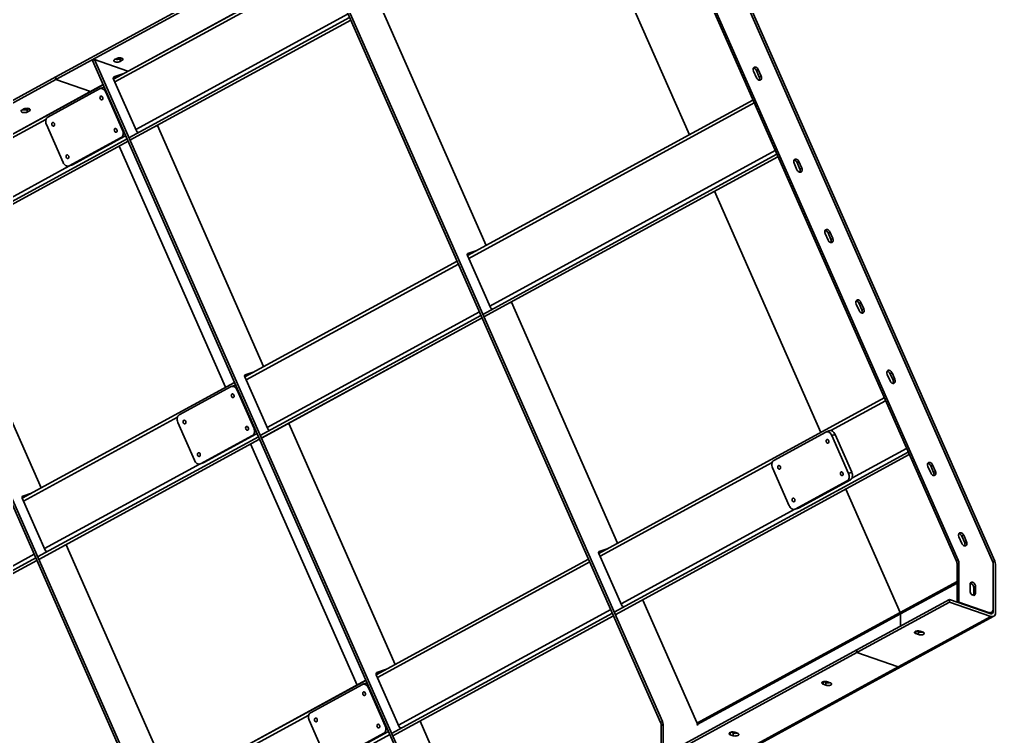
# Model space of a CAD drawing. Header units: millimetres. Extents: x 0 to 594, y 0 to 420.
# Drawn here: x 246.8 to 329, y 324 to 384.3 of the extents above; entities that cross this region are included whole.
import ezdxf

# ---------------------------------------------------------------- set-up
doc = ezdxf.new("R2010")
doc.units = ezdxf.units.MM

msp = doc.modelspace()

# ---------------------------------------------------------------- linework, layer by layer
at = {"color": 1, "lineweight": 35}
for p, q in [((325.701, 338.704), (296.681, 404.491)), ((325.858, 338.789), (296.837, 404.576)), ((328.771, 338.649), (300.181, 403.462)), ((328.939, 338.707), (300.348, 403.519)), ((300.261, 403.28), (328.747, 338.705)), ((288.919, 400.747), (249.875, 379.48)), ((288.919, 400.522), (249.875, 379.255)), ((303.221, 374.615), (294.264, 394.92)), ((294.264, 394.92), (303.221, 374.615)), ((300.948, 325.22), (271.867, 391.144)), ((300.792, 325.135), (271.711, 391.059)), ((254.735, 379.3), (272.604, 389.034)), ((254.735, 379.298), (272.605, 389.032)), ((254.842, 379.057), (272.712, 388.791)), ((277.173, 385.583), (286.12, 365.3)), ((256.611, 375.046), (274.481, 384.78)), ((256.031, 374.351), (274.616, 384.473)), ((256.122, 374.145), (274.707, 384.268)), ((256.123, 374.143), (274.708, 384.266)), ((253.126, 380.936), (252.97, 380.851)), ((282.051, 314.927), (252.97, 380.851)), ((282.207, 315.012), (253.126, 380.936)), ((253.126, 380.936), (255.938, 379.956)), ((254.769, 380.897), (254.752, 380.854)), ((254.752, 380.854), (254.766, 380.814)), ((254.766, 380.814), (254.808, 380.779)), ((254.818, 380.936), (254.769, 380.897)), ((254.808, 380.779), (254.872, 380.75)), ((255.005, 381.038), (254.818, 380.936)), ((254.872, 380.75), (254.953, 380.731)), ((254.985, 380.952), (254.883, 380.971)), ((254.953, 380.731), (255.044, 380.723)), ((255.097, 380.95), (254.985, 380.952)), ((255.073, 381.065), (255.005, 381.038)), ((255.044, 380.723), (255.135, 380.728)), ((255.157, 381.082), (255.073, 381.065)), ((255.202, 380.966), (255.097, 380.95)), ((255.135, 380.728), (255.219, 380.745)), ((255.248, 381.087), (255.157, 381.082)), ((255.287, 380.997), (255.202, 380.966)), ((255.219, 380.745), (255.287, 380.772)), ((255.339, 381.08), (255.248, 381.087)), ((255.409, 381.064), (255.287, 380.997)), ((255.287, 380.997), (255.287, 380.772)), ((255.287, 380.772), (255.474, 380.875)), ((255.42, 381.061), (255.339, 381.08)), ((255.484, 381.032), (255.42, 381.061)), ((255.474, 381.038), (255.474, 380.875)), ((255.474, 380.875), (255.523, 380.913)), ((255.526, 380.996), (255.484, 381.032)), ((255.523, 380.913), (255.54, 380.956)), ((255.54, 380.956), (255.526, 380.996)), ((254.726, 379.424), (255.366, 379.644)), ((255.522, 379.729), (254.774, 379.472)), ((308.602, 380.204), (308.591, 380.16)), ((308.591, 380.16), (308.591, 380.063)), ((308.591, 380.063), (308.62, 379.961)), ((308.621, 380.241), (308.602, 380.204)), ((308.613, 380.227), (308.686, 380.207)), ((308.62, 379.961), (308.862, 379.414)), ((308.647, 380.271), (308.621, 380.241)), ((308.678, 380.294), (308.647, 380.271)), ((308.72, 380.309), (308.678, 380.294)), ((308.686, 380.207), (308.757, 380.162)), ((308.766, 380.312), (308.72, 380.309)), ((308.757, 380.162), (308.819, 380.095)), ((308.815, 380.303), (308.766, 380.312)), ((308.864, 380.281), (308.815, 380.303)), ((308.819, 380.095), (308.866, 380.014)), ((308.912, 380.248), (308.864, 380.281)), ((308.866, 380.014), (309.022, 380.1)), ((308.866, 380.014), (309.107, 379.467)), ((308.955, 380.206), (308.912, 380.248)), ((308.992, 380.155), (308.955, 380.206)), ((309.022, 380.1), (308.992, 380.155)), ((309.263, 379.553), (309.022, 380.1)), ((249.875, 379.48), (210.832, 358.213)), ((249.875, 379.255), (210.832, 357.988)), ((235.994, 369.092), (253.864, 378.826)), ((235.995, 369.09), (253.864, 378.824)), ((249.875, 379.48), (249.875, 379.255)), ((249.875, 379.48), (249.875, 379.255)), ((252.787, 378.24), (249.875, 379.255)), ((249.875, 379.255), (252.787, 378.24)), ((254.719, 379.352), (254.72, 379.4)), ((254.734, 379.301), (254.719, 379.352)), ((254.72, 379.4), (254.735, 379.44)), ((254.734, 379.301), (256.665, 374.925)), ((254.735, 379.44), (254.763, 379.467)), ((254.774, 379.472), (254.753, 379.46)), ((254.763, 379.467), (254.774, 379.472)), ((308.862, 379.414), (308.891, 379.359)), ((308.891, 379.359), (308.929, 379.308)), ((308.929, 379.308), (308.972, 379.266)), ((308.972, 379.266), (309.019, 379.233)), ((309.019, 379.233), (309.069, 379.211)), ((309.069, 379.211), (309.117, 379.202)), ((309.107, 379.467), (309.263, 379.553)), ((309.107, 379.467), (309.131, 379.396)), ((309.135, 379.259), (309.114, 379.202)), ((309.117, 379.202), (309.164, 379.205)), ((309.131, 379.396), (309.14, 379.326)), ((309.14, 379.326), (309.135, 379.259)), ((309.164, 379.205), (309.206, 379.22)), ((309.206, 379.22), (309.237, 379.243)), ((309.237, 379.243), (309.262, 379.273)), ((309.262, 379.273), (309.281, 379.31)), ((309.293, 379.451), (309.263, 379.553)), ((309.281, 379.31), (309.293, 379.353)), ((309.293, 379.353), (309.293, 379.451)), ((253.57, 378.475), (249.197, 376.093)), ((253.608, 378.492), (253.57, 378.475)), ((253.876, 378.584), (253.608, 378.492)), ((253.671, 378.505), (253.608, 378.492)), ((253.649, 378.502), (253.838, 378.567)), ((253.737, 378.502), (253.671, 378.505)), ((253.805, 378.483), (253.737, 378.502)), ((253.871, 378.449), (253.805, 378.483)), ((253.838, 378.567), (253.876, 378.584)), ((253.934, 378.401), (253.871, 378.449)), ((253.876, 378.584), (253.964, 378.598)), ((253.991, 378.34), (253.934, 378.401)), ((254.042, 378.269), (253.991, 378.34)), ((254.083, 378.189), (254.042, 378.269)), ((254.136, 378.207), (254.083, 378.189)), ((255.491, 374.998), (254.083, 378.189)), ((253.601, 377.788), (253.595, 377.73)), ((253.595, 377.73), (253.607, 377.669)), ((253.625, 377.834), (253.601, 377.788)), ((253.607, 377.669), (253.635, 377.613)), ((253.662, 377.86), (253.625, 377.834)), ((253.635, 377.613), (253.676, 377.571)), ((253.704, 377.863), (253.662, 377.86)), ((253.676, 377.571), (253.723, 377.55)), ((253.748, 377.846), (253.704, 377.863)), ((253.723, 377.55), (253.768, 377.552)), ((253.787, 377.81), (253.748, 377.846)), ((253.768, 377.552), (253.808, 377.581)), ((253.817, 377.761), (253.787, 377.81)), ((253.808, 377.581), (253.832, 377.632)), ((253.835, 377.696), (253.817, 377.761)), ((253.832, 377.632), (253.835, 377.696)), ((284.535, 364.436), (308.574, 377.53)), ((284.536, 364.434), (308.575, 377.528)), ((284.642, 364.193), (308.681, 377.287)), ((246.961, 376.644), (246.944, 376.601)), ((246.944, 376.601), (246.958, 376.561)), ((246.958, 376.561), (246.999, 376.525)), ((247.009, 376.682), (246.961, 376.644)), ((246.999, 376.525), (247.063, 376.496)), ((247.197, 376.785), (247.009, 376.682)), ((247.063, 376.496), (247.144, 376.477)), ((247.177, 376.698), (247.074, 376.718)), ((247.144, 376.477), (247.235, 376.47)), ((247.288, 376.696), (247.177, 376.698)), ((247.265, 376.812), (247.197, 376.785)), ((247.235, 376.47), (247.326, 376.475)), ((247.348, 376.829), (247.265, 376.812)), ((247.393, 376.712), (247.288, 376.696)), ((247.326, 376.475), (247.41, 376.492)), ((247.44, 376.834), (247.348, 376.829)), ((247.478, 376.744), (247.393, 376.712)), ((247.41, 376.492), (247.478, 376.519)), ((247.53, 376.826), (247.44, 376.834)), ((247.6, 376.811), (247.478, 376.744)), ((247.478, 376.744), (247.478, 376.519)), ((247.478, 376.519), (247.665, 376.621)), ((247.612, 376.807), (247.53, 376.826)), ((247.676, 376.778), (247.612, 376.807)), ((247.665, 376.785), (247.665, 376.621)), ((247.665, 376.621), (247.714, 376.66)), ((247.717, 376.743), (247.676, 376.778)), ((247.714, 376.66), (247.731, 376.703)), ((247.731, 376.703), (247.717, 376.743)), ((236.101, 368.849), (249.051, 375.903)), ((249.035, 375.839), (249.027, 375.749)), ((249.027, 375.749), (249.033, 375.654)), ((249.033, 375.654), (249.052, 375.559)), ((249.057, 375.922), (249.035, 375.839)), ((249.052, 375.559), (249.086, 375.467)), ((249.093, 375.993), (249.057, 375.922)), ((249.14, 376.051), (249.093, 375.993)), ((249.197, 376.093), (249.14, 376.051)), ((249.541, 375.577), (249.534, 375.519)), ((249.564, 375.622), (249.541, 375.577)), ((249.602, 375.648), (249.564, 375.622)), ((249.644, 375.651), (249.602, 375.648)), ((249.687, 375.634), (249.644, 375.651)), ((249.726, 375.599), (249.687, 375.634)), ((249.756, 375.55), (249.726, 375.599)), ((249.774, 375.484), (249.756, 375.55)), ((249.086, 375.467), (250.493, 372.276)), ((249.534, 375.519), (249.546, 375.457)), ((249.546, 375.457), (249.575, 375.401)), ((249.575, 375.401), (249.615, 375.359)), ((249.615, 375.359), (249.662, 375.338)), ((249.662, 375.338), (249.708, 375.341)), ((249.708, 375.341), (249.747, 375.369)), ((249.747, 375.369), (249.771, 375.42)), ((249.771, 375.42), (249.774, 375.484)), ((254.808, 375.053), (254.801, 374.995)), ((254.801, 374.995), (254.813, 374.934)), ((254.831, 375.099), (254.808, 375.053)), ((254.813, 374.934), (254.842, 374.878)), ((254.869, 375.125), (254.831, 375.099)), ((254.842, 374.878), (254.882, 374.836)), ((254.911, 375.128), (254.869, 375.125)), ((254.882, 374.836), (254.929, 374.815)), ((254.954, 375.111), (254.911, 375.128)), ((254.929, 374.815), (254.975, 374.817)), ((254.994, 375.075), (254.954, 375.111)), ((254.975, 374.817), (255.015, 374.846)), ((255.023, 375.026), (254.994, 375.075)), ((255.015, 374.846), (255.038, 374.897)), ((255.041, 374.961), (255.023, 375.026)), ((255.038, 374.897), (255.041, 374.961)), ((255.491, 374.998), (255.544, 375.016)), ((255.524, 374.906), (255.491, 374.998)), ((255.544, 374.811), (255.524, 374.906)), ((255.542, 374.626), (255.55, 374.716)), ((255.55, 374.716), (255.544, 374.811)), ((256.696, 374.875), (256.665, 374.925)), ((256.737, 374.838), (256.696, 374.875)), ((256.783, 374.82), (256.737, 374.838)), ((256.826, 374.822), (256.783, 374.82)), ((258.305, 375.331), (258.432, 375.375)), ((258.432, 375.375), (267.379, 355.092)), ((237.291, 364.142), (255.875, 374.265)), ((237.381, 363.937), (255.966, 374.06)), ((237.382, 363.935), (255.967, 374.058)), ((251.007, 371.99), (255.38, 374.372)), ((255.647, 374.464), (251.274, 372.082)), ((255.647, 374.464), (255.38, 374.372)), ((255.38, 374.372), (255.437, 374.414)), ((255.437, 374.414), (255.484, 374.472)), ((255.484, 374.472), (255.519, 374.544)), ((255.519, 374.544), (255.542, 374.626)), ((255.701, 374.503), (255.647, 374.464)), ((255.747, 374.557), (255.701, 374.503)), ((264.178, 353.348), (255.22, 373.653)), ((255.22, 373.653), (264.178, 353.348)), ((286.412, 360.182), (310.451, 373.276)), ((250.493, 372.276), (250.535, 372.197)), ((250.747, 372.841), (250.741, 372.783)), ((250.741, 372.783), (250.753, 372.722)), ((250.771, 372.887), (250.747, 372.841)), ((250.753, 372.722), (250.781, 372.666)), ((250.808, 372.913), (250.771, 372.887)), ((250.781, 372.666), (250.822, 372.624)), ((250.85, 372.916), (250.808, 372.913)), ((250.822, 372.624), (250.869, 372.603)), ((250.894, 372.899), (250.85, 372.916)), ((250.869, 372.603), (250.914, 372.605)), ((250.933, 372.863), (250.894, 372.899)), ((250.914, 372.605), (250.954, 372.634)), ((250.963, 372.814), (250.933, 372.863)), ((250.954, 372.634), (250.978, 372.685)), ((250.981, 372.749), (250.963, 372.814)), ((250.978, 372.685), (250.981, 372.749)), ((285.832, 359.487), (310.586, 372.97)), ((285.923, 359.281), (310.677, 372.764)), ((285.924, 359.279), (310.677, 372.762)), ((312.021, 372.454), (312.009, 372.411)), ((312.009, 372.411), (312.009, 372.314)), ((312.009, 372.314), (312.039, 372.212)), ((312.04, 372.491), (312.021, 372.454)), ((312.031, 372.477), (312.104, 372.458)), ((312.065, 372.522), (312.04, 372.491)), ((312.096, 372.544), (312.065, 372.522)), ((312.138, 372.56), (312.096, 372.544)), ((312.104, 372.458), (312.175, 372.412)), ((312.185, 372.563), (312.138, 372.56)), ((312.175, 372.412), (312.237, 372.346)), ((312.234, 372.553), (312.185, 372.563)), ((312.283, 372.531), (312.234, 372.553)), ((312.237, 372.346), (312.284, 372.265)), ((312.33, 372.499), (312.283, 372.531)), ((312.284, 372.265), (312.44, 372.35)), ((312.284, 372.265), (312.526, 371.718)), ((312.373, 372.456), (312.33, 372.499)), ((312.411, 372.406), (312.373, 372.456)), ((312.44, 372.35), (312.411, 372.406)), ((312.682, 371.803), (312.44, 372.35)), ((237.87, 364.838), (250.974, 371.975)), ((250.535, 372.197), (250.585, 372.125)), ((250.585, 372.125), (250.643, 372.064)), ((250.643, 372.064), (250.706, 372.016)), ((250.706, 372.016), (250.772, 371.982)), ((250.772, 371.982), (250.839, 371.963)), ((250.839, 371.963), (250.905, 371.96)), ((250.905, 371.96), (250.968, 371.973)), ((251.236, 372.065), (250.968, 371.973)), ((250.968, 371.973), (251.007, 371.99)), ((251.007, 371.99), (251.274, 372.082)), ((251.236, 372.065), (251.195, 372.055)), ((251.274, 372.082), (251.236, 372.065)), ((312.039, 372.212), (312.28, 371.665)), ((312.28, 371.665), (312.31, 371.609)), ((312.31, 371.609), (312.347, 371.559)), ((312.347, 371.559), (312.391, 371.516)), ((312.391, 371.516), (312.438, 371.484)), ((312.438, 371.484), (312.487, 371.462)), ((312.487, 371.462), (312.536, 371.452)), ((312.526, 371.718), (312.682, 371.803)), ((312.526, 371.718), (312.549, 371.647)), ((312.553, 371.51), (312.533, 371.453)), ((312.536, 371.452), (312.582, 371.455)), ((312.549, 371.647), (312.559, 371.576)), ((312.559, 371.576), (312.553, 371.51)), ((312.582, 371.455), (312.624, 371.47)), ((312.624, 371.47), (312.656, 371.493)), ((312.656, 371.493), (312.681, 371.523)), ((312.681, 371.523), (312.7, 371.561)), ((312.712, 371.701), (312.682, 371.803)), ((312.7, 371.561), (312.711, 371.604)), ((312.711, 371.604), (312.712, 371.701)), ((263.31, 304.719), (234.229, 370.643)), ((263.466, 304.804), (234.385, 370.728)), ((314.281, 349.543), (305.324, 369.848)), ((305.324, 369.848), (314.281, 349.543)), ((314.624, 366.485), (314.623, 366.387)), ((314.635, 366.528), (314.624, 366.485)), ((314.654, 366.565), (314.635, 366.528)), ((314.646, 366.551), (314.719, 366.531)), ((314.679, 366.596), (314.654, 366.565)), ((314.71, 366.618), (314.679, 366.596)), ((314.752, 366.634), (314.71, 366.618)), ((314.719, 366.531), (314.789, 366.486)), ((314.799, 366.637), (314.752, 366.634)), ((314.789, 366.486), (314.851, 366.42)), ((314.848, 366.627), (314.799, 366.637)), ((314.897, 366.605), (314.848, 366.627)), ((314.944, 366.572), (314.897, 366.605)), ((314.988, 366.53), (314.944, 366.572)), ((315.025, 366.48), (314.988, 366.53)), ((314.623, 366.387), (314.653, 366.286)), ((314.653, 366.286), (314.894, 365.739)), ((314.851, 366.42), (314.898, 366.339)), ((314.894, 365.739), (314.924, 365.683)), ((314.898, 366.339), (315.055, 366.424)), ((314.898, 366.339), (315.14, 365.792)), ((314.924, 365.683), (314.961, 365.633)), ((315.055, 366.424), (315.025, 366.48)), ((315.296, 365.877), (315.055, 366.424)), ((315.14, 365.792), (315.296, 365.877)), ((315.14, 365.792), (315.164, 365.721)), ((315.164, 365.721), (315.173, 365.65)), ((315.326, 365.775), (315.296, 365.877)), ((315.314, 365.635), (315.325, 365.678)), ((315.325, 365.678), (315.326, 365.775)), ((239.691, 365.167), (248.639, 344.884)), ((285.322, 364.865), (284.575, 364.608)), ((314.961, 365.633), (315.005, 365.59)), ((315.005, 365.59), (315.052, 365.557)), ((315.052, 365.557), (315.101, 365.536)), ((315.101, 365.536), (315.15, 365.526)), ((315.167, 365.584), (315.147, 365.526)), ((315.15, 365.526), (315.197, 365.529)), ((315.173, 365.65), (315.167, 365.584)), ((315.197, 365.529), (315.239, 365.544)), ((315.239, 365.544), (315.27, 365.567)), ((315.27, 365.567), (315.295, 365.597)), ((315.295, 365.597), (315.314, 365.635)), ((284.52, 364.536), (284.536, 364.577)), ((284.52, 364.488), (284.52, 364.536)), ((284.535, 364.437), (284.52, 364.488)), ((284.527, 364.56), (285.166, 364.78)), ((284.535, 364.437), (286.466, 360.061)), ((284.536, 364.577), (284.564, 364.603)), ((284.575, 364.608), (284.553, 364.596)), ((284.564, 364.603), (284.575, 364.608)), ((265.794, 354.228), (283.664, 363.962)), ((265.795, 354.226), (283.665, 363.96)), ((265.902, 353.985), (283.771, 363.719)), ((286.496, 360.011), (286.466, 360.061)), ((286.538, 359.974), (286.496, 360.011)), ((286.583, 359.956), (286.538, 359.974)), ((286.626, 359.958), (286.583, 359.956)), ((288.106, 360.467), (288.233, 360.511)), ((288.233, 360.511), (297.18, 340.228)), ((317.238, 360.559), (317.237, 360.461)), ((317.237, 360.461), (317.267, 360.36)), ((317.249, 360.602), (317.238, 360.559)), ((317.268, 360.639), (317.249, 360.602)), ((317.26, 360.625), (317.333, 360.605)), ((317.267, 360.36), (317.508, 359.813)), ((317.293, 360.67), (317.268, 360.639)), ((317.324, 360.692), (317.293, 360.67)), ((317.366, 360.708), (317.324, 360.692)), ((317.333, 360.605), (317.404, 360.56)), ((317.413, 360.71), (317.366, 360.708)), ((317.404, 360.56), (317.466, 360.494)), ((317.462, 360.701), (317.413, 360.71)), ((317.511, 360.679), (317.462, 360.701)), ((317.466, 360.494), (317.513, 360.413)), ((317.558, 360.646), (317.511, 360.679)), ((317.513, 360.413), (317.669, 360.498)), ((317.513, 360.413), (317.754, 359.866)), ((317.602, 360.604), (317.558, 360.646)), ((317.639, 360.554), (317.602, 360.604)), ((317.669, 360.498), (317.639, 360.554)), ((317.91, 359.951), (317.669, 360.498)), ((317.754, 359.866), (317.91, 359.951)), ((317.94, 359.849), (317.91, 359.951)), ((267.091, 349.279), (285.676, 359.402)), ((267.182, 349.073), (285.767, 359.196)), ((267.183, 349.071), (285.768, 359.194)), ((267.671, 349.974), (285.541, 359.708)), ((317.508, 359.813), (317.538, 359.757)), ((317.538, 359.757), (317.576, 359.707)), ((317.576, 359.707), (317.619, 359.664)), ((317.619, 359.664), (317.666, 359.631)), ((317.666, 359.631), (317.715, 359.61)), ((317.715, 359.61), (317.764, 359.6)), ((317.754, 359.866), (317.778, 359.795)), ((317.782, 359.658), (317.761, 359.6)), ((317.764, 359.6), (317.811, 359.603)), ((317.778, 359.795), (317.787, 359.724)), ((317.787, 359.724), (317.782, 359.658)), ((317.811, 359.603), (317.853, 359.618)), ((317.853, 359.618), (317.884, 359.641)), ((317.884, 359.641), (317.909, 359.671)), ((317.909, 359.671), (317.928, 359.709)), ((317.928, 359.709), (317.94, 359.752)), ((317.94, 359.752), (317.94, 359.849)), ((265.779, 354.328), (265.795, 354.369)), ((265.779, 354.28), (265.779, 354.328)), ((265.794, 354.229), (265.779, 354.28)), ((265.786, 354.352), (266.425, 354.572)), ((265.794, 354.229), (267.725, 349.853)), ((265.795, 354.369), (265.823, 354.395)), ((265.834, 354.4), (265.812, 354.388)), ((265.823, 354.395), (265.834, 354.4)), ((266.582, 354.657), (265.834, 354.4)), ((319.863, 354.676), (319.852, 354.633)), ((319.852, 354.633), (319.852, 354.535)), ((319.852, 354.535), (319.881, 354.434)), ((319.882, 354.713), (319.863, 354.676)), ((319.874, 354.699), (319.947, 354.679)), ((319.881, 354.434), (320.123, 353.887)), ((319.908, 354.744), (319.882, 354.713)), ((319.939, 354.766), (319.908, 354.744)), ((319.981, 354.781), (319.939, 354.766)), ((319.947, 354.679), (320.018, 354.634)), ((320.027, 354.784), (319.981, 354.781)), ((320.018, 354.634), (320.08, 354.568)), ((320.076, 354.775), (320.027, 354.784)), ((320.125, 354.753), (320.076, 354.775)), ((320.08, 354.568), (320.127, 354.487)), ((320.173, 354.72), (320.125, 354.753)), ((320.127, 354.487), (320.283, 354.572)), ((320.127, 354.487), (320.368, 353.94)), ((320.216, 354.678), (320.173, 354.72)), ((320.253, 354.628), (320.216, 354.678)), ((320.283, 354.572), (320.253, 354.628)), ((320.524, 354.025), (320.283, 354.572)), ((247.054, 344.02), (264.923, 353.754)), ((247.054, 344.018), (264.924, 353.752)), ((264.63, 353.403), (260.257, 351.021)), ((264.668, 353.42), (264.63, 353.403)), ((264.936, 353.512), (264.668, 353.42)), ((264.731, 353.433), (264.668, 353.42)), ((264.709, 353.43), (264.897, 353.495)), ((264.797, 353.43), (264.731, 353.433)), ((264.865, 353.411), (264.797, 353.43)), ((264.931, 353.377), (264.865, 353.411)), ((264.897, 353.495), (264.936, 353.512)), ((264.994, 353.329), (264.931, 353.377)), ((264.936, 353.512), (265.024, 353.526)), ((320.123, 353.887), (320.152, 353.831)), ((320.152, 353.831), (320.19, 353.781)), ((320.19, 353.781), (320.233, 353.738)), ((320.233, 353.738), (320.28, 353.705)), ((320.28, 353.705), (320.329, 353.684)), ((320.329, 353.684), (320.378, 353.674)), ((320.368, 353.94), (320.524, 354.025)), ((320.368, 353.94), (320.392, 353.869)), ((320.396, 353.732), (320.375, 353.674)), ((320.378, 353.674), (320.425, 353.677)), ((320.392, 353.869), (320.401, 353.798)), ((320.401, 353.798), (320.396, 353.732)), ((320.425, 353.677), (320.467, 353.692)), ((320.467, 353.692), (320.498, 353.715)), ((320.498, 353.715), (320.523, 353.745)), ((320.523, 353.745), (320.542, 353.783)), ((320.554, 353.923), (320.524, 354.025)), ((320.542, 353.783), (320.554, 353.826)), ((320.554, 353.826), (320.554, 353.923)), ((264.661, 352.716), (264.655, 352.658)), ((264.655, 352.658), (264.667, 352.597)), ((264.685, 352.762), (264.661, 352.716)), ((264.667, 352.597), (264.695, 352.541)), ((264.722, 352.788), (264.685, 352.762)), ((264.695, 352.541), (264.736, 352.499)), ((264.764, 352.791), (264.722, 352.788)), ((264.808, 352.774), (264.764, 352.791)), ((264.847, 352.738), (264.808, 352.774)), ((264.877, 352.689), (264.847, 352.738)), ((264.868, 352.509), (264.891, 352.56)), ((264.895, 352.624), (264.877, 352.689)), ((264.891, 352.56), (264.895, 352.624)), ((265.051, 353.268), (264.994, 353.329)), ((265.102, 353.197), (265.051, 353.268)), ((265.143, 353.117), (265.102, 353.197)), ((265.196, 353.135), (265.143, 353.117)), ((266.551, 349.926), (265.143, 353.117)), ((264.736, 352.499), (264.782, 352.478)), ((264.782, 352.478), (264.828, 352.48)), ((264.828, 352.48), (264.868, 352.509)), ((295.595, 339.364), (319.634, 352.458)), ((295.596, 339.363), (319.635, 352.456)), ((315.126, 349.701), (319.741, 352.215)), ((260.153, 350.921), (260.117, 350.85)), ((260.2, 350.979), (260.153, 350.921)), ((260.257, 351.021), (260.2, 350.979)), ((247.161, 343.777), (260.111, 350.831)), ((260.095, 350.767), (260.086, 350.677)), ((260.086, 350.677), (260.092, 350.582)), ((260.092, 350.582), (260.112, 350.487)), ((260.117, 350.85), (260.095, 350.767)), ((260.112, 350.487), (260.146, 350.395)), ((260.146, 350.395), (261.553, 347.204)), ((260.601, 350.505), (260.594, 350.447)), ((260.594, 350.447), (260.606, 350.385)), ((260.624, 350.55), (260.601, 350.505)), ((260.606, 350.385), (260.635, 350.329)), ((260.662, 350.576), (260.624, 350.55)), ((260.635, 350.329), (260.675, 350.287)), ((260.704, 350.579), (260.662, 350.576)), ((260.675, 350.287), (260.722, 350.266)), ((260.747, 350.562), (260.704, 350.579)), ((260.722, 350.266), (260.767, 350.269)), ((260.786, 350.527), (260.747, 350.562)), ((260.767, 350.269), (260.807, 350.297)), ((260.816, 350.478), (260.786, 350.527)), ((260.807, 350.297), (260.831, 350.348)), ((260.834, 350.412), (260.816, 350.478)), ((260.831, 350.348), (260.834, 350.412)), ((265.929, 350.053), (265.891, 350.027)), ((265.971, 350.056), (265.929, 350.053)), ((266.014, 350.039), (265.971, 350.056)), ((269.365, 350.259), (269.492, 350.303)), ((269.492, 350.303), (278.439, 330.02)), ((262.067, 346.918), (266.439, 349.3)), ((266.707, 349.392), (262.334, 347.01)), ((265.868, 349.981), (265.861, 349.923)), ((265.861, 349.923), (265.873, 349.862)), ((265.891, 350.027), (265.868, 349.981)), ((265.873, 349.862), (265.902, 349.806)), ((265.902, 349.806), (265.942, 349.764)), ((265.942, 349.764), (265.989, 349.743)), ((265.989, 349.743), (266.035, 349.745)), ((266.053, 350.003), (266.014, 350.039)), ((266.035, 349.745), (266.074, 349.774)), ((266.083, 349.954), (266.053, 350.003)), ((266.074, 349.774), (266.098, 349.825)), ((266.101, 349.889), (266.083, 349.954)), ((266.098, 349.825), (266.101, 349.889)), ((266.707, 349.392), (266.439, 349.3)), ((266.439, 349.3), (266.497, 349.342)), ((266.497, 349.342), (266.544, 349.4)), ((266.544, 349.4), (266.579, 349.472)), ((266.551, 349.926), (266.604, 349.944)), ((266.584, 349.834), (266.551, 349.926)), ((266.579, 349.472), (266.601, 349.554)), ((266.604, 349.739), (266.584, 349.834)), ((266.601, 349.554), (266.61, 349.644)), ((266.61, 349.644), (266.604, 349.739)), ((266.761, 349.431), (266.707, 349.392)), ((266.807, 349.485), (266.761, 349.431)), ((267.755, 349.803), (267.725, 349.853)), ((267.797, 349.766), (267.755, 349.803)), ((267.842, 349.748), (267.797, 349.766)), ((267.885, 349.75), (267.842, 349.748)), ((314.702, 349.581), (310.329, 347.199)), ((314.74, 349.598), (314.702, 349.581)), ((315.008, 349.69), (314.74, 349.598)), ((314.803, 349.611), (314.74, 349.598)), ((314.781, 349.608), (314.97, 349.673)), ((314.869, 349.608), (314.803, 349.611)), ((314.937, 349.589), (314.869, 349.608)), ((315.003, 349.555), (314.937, 349.589)), ((314.97, 349.673), (315.008, 349.69)), ((315.066, 349.507), (315.003, 349.555)), ((315.008, 349.69), (315.071, 349.703)), ((315.123, 349.446), (315.066, 349.507)), ((315.071, 349.703), (315.137, 349.7)), ((315.174, 349.374), (315.123, 349.446)), ((315.137, 349.7), (315.204, 349.681)), ((315.215, 349.295), (315.174, 349.374)), ((315.204, 349.681), (315.271, 349.647)), ((315.483, 349.387), (315.215, 349.295)), ((316.623, 346.104), (315.215, 349.295)), ((315.271, 349.647), (315.334, 349.599)), ((315.334, 349.599), (315.391, 349.538)), ((315.391, 349.538), (315.442, 349.467)), ((315.442, 349.467), (315.483, 349.387)), ((315.483, 349.387), (316.891, 346.196)), ((248.351, 339.071), (266.935, 349.193)), ((248.441, 338.865), (267.026, 348.988)), ((248.442, 338.863), (267.027, 348.986)), ((275.238, 328.276), (266.28, 348.582)), ((266.28, 348.582), (275.238, 328.276)), ((314.733, 348.894), (314.727, 348.836)), ((314.727, 348.836), (314.739, 348.775)), ((314.757, 348.94), (314.733, 348.894)), ((314.739, 348.775), (314.767, 348.719)), ((314.794, 348.966), (314.757, 348.94)), ((314.767, 348.719), (314.808, 348.677)), ((314.836, 348.969), (314.794, 348.966)), ((314.808, 348.677), (314.855, 348.656)), ((314.88, 348.952), (314.836, 348.969)), ((314.855, 348.656), (314.9, 348.658)), ((314.919, 348.916), (314.88, 348.952)), ((314.9, 348.658), (314.94, 348.687)), ((314.949, 348.867), (314.919, 348.916)), ((314.94, 348.687), (314.963, 348.738)), ((314.967, 348.802), (314.949, 348.867)), ((314.963, 348.738), (314.967, 348.802)), ((261.807, 347.769), (261.801, 347.712)), ((261.801, 347.712), (261.813, 347.65)), ((261.831, 347.815), (261.807, 347.769)), ((261.813, 347.65), (261.841, 347.594)), ((261.868, 347.841), (261.831, 347.815)), ((261.841, 347.594), (261.882, 347.552)), ((261.91, 347.844), (261.868, 347.841)), ((261.954, 347.827), (261.91, 347.844)), ((261.993, 347.791), (261.954, 347.827)), ((262.023, 347.742), (261.993, 347.791)), ((262.014, 347.562), (262.037, 347.613)), ((262.041, 347.677), (262.023, 347.742)), ((262.037, 347.613), (262.041, 347.677)), ((296.892, 334.415), (321.646, 347.898)), ((296.983, 334.209), (321.736, 347.692)), ((296.984, 334.207), (321.737, 347.69)), ((316.895, 345.69), (321.511, 348.204)), ((248.93, 339.766), (262.034, 346.903)), ((261.553, 347.204), (261.595, 347.125)), ((261.595, 347.125), (261.645, 347.053)), ((261.645, 347.053), (261.703, 346.993)), ((261.703, 346.993), (261.765, 346.944)), ((261.765, 346.944), (261.832, 346.91)), ((261.832, 346.91), (261.899, 346.891)), ((261.882, 347.552), (261.928, 347.531)), ((261.899, 346.891), (261.965, 346.888)), ((261.928, 347.531), (261.974, 347.534)), ((261.965, 346.888), (262.028, 346.901)), ((261.974, 347.534), (262.014, 347.562)), ((262.296, 346.993), (262.028, 346.901)), ((262.028, 346.901), (262.067, 346.918)), ((262.067, 346.918), (262.334, 347.01)), ((262.296, 346.993), (262.255, 346.983)), ((262.334, 347.01), (262.296, 346.993)), ((295.702, 339.122), (310.183, 347.009)), ((310.167, 346.945), (310.159, 346.855)), ((310.159, 346.855), (310.164, 346.76)), ((310.189, 347.027), (310.167, 346.945)), ((310.225, 347.099), (310.189, 347.027)), ((310.272, 347.157), (310.225, 347.099)), ((310.329, 347.199), (310.272, 347.157)), ((323.282, 346.926), (323.27, 346.883)), ((323.27, 346.883), (323.27, 346.786)), ((323.27, 346.786), (323.3, 346.684)), ((323.301, 346.964), (323.282, 346.926)), ((323.292, 346.95), (323.365, 346.93)), ((323.326, 346.994), (323.301, 346.964)), ((323.357, 347.017), (323.326, 346.994)), ((323.399, 347.032), (323.357, 347.017)), ((323.365, 346.93), (323.436, 346.884)), ((323.446, 347.035), (323.399, 347.032)), ((323.436, 346.884), (323.498, 346.818)), ((323.495, 347.025), (323.446, 347.035)), ((323.544, 347.004), (323.495, 347.025)), ((323.498, 346.818), (323.545, 346.737)), ((323.591, 346.971), (323.544, 347.004)), ((323.545, 346.737), (323.701, 346.822)), ((323.634, 346.928), (323.591, 346.971)), ((323.672, 346.878), (323.634, 346.928)), ((323.701, 346.822), (323.672, 346.878)), ((323.943, 346.275), (323.701, 346.822)), ((310.164, 346.76), (310.184, 346.665)), ((310.184, 346.665), (310.218, 346.573)), ((310.218, 346.573), (311.625, 343.382)), ((310.673, 346.682), (310.666, 346.624)), ((310.666, 346.624), (310.678, 346.563)), ((310.696, 346.728), (310.673, 346.682)), ((310.678, 346.563), (310.707, 346.507)), ((310.734, 346.754), (310.696, 346.728)), ((310.707, 346.507), (310.747, 346.465)), ((310.776, 346.757), (310.734, 346.754)), ((310.747, 346.465), (310.794, 346.444)), ((310.819, 346.74), (310.776, 346.757)), ((310.794, 346.444), (310.84, 346.446)), ((310.858, 346.704), (310.819, 346.74)), ((310.84, 346.446), (310.879, 346.475)), ((310.888, 346.655), (310.858, 346.704)), ((310.879, 346.475), (310.903, 346.526)), ((310.906, 346.59), (310.888, 346.655)), ((310.903, 346.526), (310.906, 346.59)), ((315.94, 346.159), (315.933, 346.101)), ((315.933, 346.101), (315.945, 346.039)), ((315.963, 346.204), (315.94, 346.159)), ((315.945, 346.039), (315.974, 345.983)), ((316.001, 346.23), (315.963, 346.204)), ((315.974, 345.983), (316.014, 345.942)), ((316.043, 346.234), (316.001, 346.23)), ((316.014, 345.942), (316.061, 345.921)), ((316.086, 346.216), (316.043, 346.234)), ((316.125, 346.181), (316.086, 346.216)), ((316.107, 345.923), (316.146, 345.952)), ((316.155, 346.132), (316.125, 346.181)), ((316.146, 345.952), (316.17, 346.003)), ((316.173, 346.066), (316.155, 346.132)), ((316.17, 346.003), (316.173, 346.066)), ((316.623, 346.104), (316.891, 346.196)), ((316.656, 346.012), (316.623, 346.104)), ((316.676, 345.917), (316.656, 346.012)), ((316.891, 346.196), (316.924, 346.104)), ((316.924, 346.104), (316.944, 346.009)), ((316.944, 346.009), (316.95, 345.914)), ((323.3, 346.684), (323.541, 346.137)), ((323.541, 346.137), (323.571, 346.081)), ((323.545, 346.737), (323.787, 346.19)), ((323.571, 346.081), (323.608, 346.031)), ((323.608, 346.031), (323.651, 345.989)), ((323.651, 345.989), (323.699, 345.956)), ((323.699, 345.956), (323.748, 345.934)), ((323.787, 346.19), (323.943, 346.275)), ((323.787, 346.19), (323.81, 346.119)), ((323.814, 345.982), (323.794, 345.925)), ((323.81, 346.119), (323.82, 346.048)), ((323.82, 346.048), (323.814, 345.982)), ((323.843, 345.927), (323.885, 345.943)), ((323.885, 345.943), (323.916, 345.965)), ((323.916, 345.965), (323.942, 345.996)), ((323.942, 345.996), (323.961, 346.033)), ((323.972, 346.174), (323.943, 346.275)), ((323.961, 346.033), (323.972, 346.076)), ((323.972, 346.076), (323.972, 346.174)), ((312.139, 343.096), (316.512, 345.478)), ((316.779, 345.57), (312.406, 343.188)), ((316.061, 345.921), (316.107, 345.923)), ((316.779, 345.57), (316.512, 345.478)), ((316.512, 345.478), (316.569, 345.52)), ((316.569, 345.52), (316.616, 345.578)), ((316.616, 345.578), (316.651, 345.649)), ((316.651, 345.649), (316.674, 345.732)), ((316.674, 345.732), (316.682, 345.822)), ((316.682, 345.822), (316.676, 345.917)), ((316.836, 345.612), (316.779, 345.57)), ((316.884, 345.67), (316.836, 345.612)), ((316.919, 345.741), (316.884, 345.67)), ((316.941, 345.824), (316.919, 345.741)), ((316.95, 345.914), (316.941, 345.824)), ((323.748, 345.934), (323.797, 345.924)), ((323.797, 345.924), (323.843, 345.927)), ((247.045, 344.144), (247.685, 344.364)), ((247.841, 344.449), (247.093, 344.192)), ((320.963, 334.396), (316.384, 344.774)), ((316.384, 344.774), (320.963, 334.396)), ((247.038, 344.072), (247.039, 344.12)), ((247.053, 344.021), (247.038, 344.072)), ((247.039, 344.12), (247.054, 344.161)), ((247.053, 344.021), (248.984, 339.645)), ((247.054, 344.161), (247.082, 344.187)), ((247.093, 344.192), (247.072, 344.18)), ((247.082, 344.187), (247.093, 344.192)), ((311.879, 343.947), (311.873, 343.889)), ((311.873, 343.889), (311.885, 343.828)), ((311.903, 343.993), (311.879, 343.947)), ((311.885, 343.828), (311.913, 343.772)), ((311.94, 344.019), (311.903, 343.993)), ((311.913, 343.772), (311.954, 343.73)), ((311.982, 344.022), (311.94, 344.019)), ((311.954, 343.73), (312.001, 343.709)), ((312.026, 344.005), (311.982, 344.022)), ((312.001, 343.709), (312.046, 343.711)), ((312.065, 343.969), (312.026, 344.005)), ((312.046, 343.711), (312.086, 343.74)), ((312.095, 343.92), (312.065, 343.969)), ((312.086, 343.74), (312.11, 343.791)), ((312.113, 343.855), (312.095, 343.92)), ((312.11, 343.791), (312.113, 343.855)), ((297.472, 335.11), (312.106, 343.081)), ((311.625, 343.382), (311.667, 343.302)), ((311.667, 343.302), (311.717, 343.231)), ((311.717, 343.231), (311.775, 343.17)), ((311.775, 343.17), (311.838, 343.122)), ((311.838, 343.122), (311.904, 343.088)), ((311.904, 343.088), (311.971, 343.069)), ((311.971, 343.069), (312.037, 343.066)), ((312.037, 343.066), (312.1, 343.079)), ((312.368, 343.171), (312.1, 343.079)), ((312.1, 343.079), (312.139, 343.096)), ((312.139, 343.096), (312.406, 343.188)), ((312.368, 343.171), (312.327, 343.161)), ((312.406, 343.188), (312.368, 343.171)), ((325.915, 341.038), (325.896, 341)), ((325.907, 341.023), (325.98, 341.004)), ((325.94, 341.068), (325.915, 341.038)), ((325.971, 341.091), (325.94, 341.068)), ((326.013, 341.106), (325.971, 341.091)), ((326.06, 341.109), (326.013, 341.106)), ((326.109, 341.099), (326.06, 341.109)), ((326.158, 341.077), (326.109, 341.099)), ((326.205, 341.045), (326.158, 341.077)), ((326.248, 341.002), (326.205, 341.045)), ((325.885, 340.957), (325.884, 340.86)), ((325.884, 340.86), (325.914, 340.758)), ((325.896, 341), (325.885, 340.957)), ((325.914, 340.758), (326.155, 340.211)), ((325.98, 341.004), (326.05, 340.958)), ((326.05, 340.958), (326.112, 340.892)), ((326.112, 340.892), (326.159, 340.811)), ((326.155, 340.211), (326.185, 340.155)), ((326.159, 340.811), (326.316, 340.896)), ((326.159, 340.811), (326.401, 340.264)), ((326.286, 340.952), (326.248, 341.002)), ((326.316, 340.896), (326.286, 340.952)), ((326.557, 340.349), (326.316, 340.896)), ((326.401, 340.264), (326.557, 340.349)), ((326.401, 340.264), (326.425, 340.193)), ((326.425, 340.193), (326.434, 340.122)), ((326.587, 340.247), (326.557, 340.349)), ((326.586, 340.15), (326.587, 340.247)), ((249.015, 339.595), (248.984, 339.645)), ((249.056, 339.558), (249.015, 339.595)), ((249.102, 339.54), (249.056, 339.558)), ((249.145, 339.542), (249.102, 339.54)), ((250.624, 340.051), (250.751, 340.095)), ((250.751, 340.095), (259.698, 319.812)), ((295.58, 339.464), (295.595, 339.505)), ((295.58, 339.416), (295.58, 339.464)), ((295.595, 339.365), (295.58, 339.416)), ((295.587, 339.488), (296.226, 339.708)), ((295.595, 339.505), (295.624, 339.531)), ((295.635, 339.536), (295.613, 339.524)), ((295.624, 339.531), (295.635, 339.536)), ((296.382, 339.793), (295.635, 339.536)), ((326.185, 340.155), (326.222, 340.105)), ((326.222, 340.105), (326.266, 340.062)), ((326.266, 340.062), (326.313, 340.03)), ((326.313, 340.03), (326.362, 340.008)), ((326.362, 340.008), (326.411, 339.998)), ((326.428, 340.056), (326.408, 339.999)), ((326.411, 339.998), (326.458, 340.001)), ((326.434, 340.122), (326.428, 340.056)), ((326.458, 340.001), (326.5, 340.017)), ((326.5, 340.017), (326.531, 340.039)), ((326.531, 340.039), (326.556, 340.07)), ((326.556, 340.07), (326.575, 340.107)), ((326.575, 340.107), (326.586, 340.15)), ((229.61, 328.862), (248.194, 338.985)), ((229.7, 328.657), (248.285, 338.78)), ((229.701, 328.655), (248.286, 338.778)), ((235.589, 332.499), (248.059, 339.291)), ((276.854, 329.156), (294.724, 338.89)), ((276.855, 329.154), (294.725, 338.888)), ((276.961, 328.913), (294.831, 338.647)), ((295.595, 339.365), (297.525, 334.989)), ((325.701, 338.704), (325.858, 338.789)), ((325.743, 338.578), (325.701, 338.704)), ((325.757, 338.452), (325.743, 338.578)), ((325.858, 338.789), (325.899, 338.663)), ((325.899, 338.663), (325.913, 338.537)), ((328.788, 338.579), (328.747, 338.705)), ((328.771, 338.649), (328.769, 338.648)), ((328.939, 338.707), (328.771, 338.649)), ((328.792, 338.586), (328.771, 338.649)), ((328.803, 338.454), (328.788, 338.579)), ((328.799, 338.524), (328.792, 338.586)), ((328.98, 338.581), (328.939, 338.707)), ((328.994, 338.456), (328.98, 338.581)), ((325.913, 338.537), (325.757, 338.452)), ((325.757, 335.281), (325.757, 338.452)), ((325.913, 335.265), (325.913, 338.537)), ((328.799, 338.524), (328.798, 338.523)), ((328.799, 334.446), (328.799, 338.524)), ((328.803, 338.454), (328.803, 334.708)), ((328.994, 334.378), (328.994, 338.456)), ((325.757, 337.008), (320.963, 334.396)), ((326.941, 336.921), (326.903, 336.891)), ((326.998, 336.938), (326.941, 336.921)), ((327.061, 336.934), (326.998, 336.938)), ((327.126, 336.909), (327.061, 336.934)), ((327.188, 336.864), (327.126, 336.909)), ((325.757, 336.867), (320.991, 334.27)), ((326.856, 336.798), (326.85, 336.739)), ((326.85, 336.739), (326.85, 336.199)), ((326.85, 336.199), (326.859, 336.121)), ((326.874, 336.849), (326.856, 336.798)), ((326.859, 336.121), (326.886, 336.044)), ((326.903, 336.891), (326.874, 336.849)), ((326.877, 336.854), (326.929, 336.842)), ((326.929, 336.842), (326.981, 336.817)), ((326.981, 336.817), (327.03, 336.78)), ((327.03, 336.78), (327.075, 336.732)), ((327.075, 336.732), (327.112, 336.677)), ((327.112, 336.677), (327.14, 336.616)), ((327.14, 336.616), (327.157, 336.553)), ((327.157, 336.553), (327.163, 336.491)), ((327.163, 336.491), (327.319, 336.576)), ((327.163, 336.491), (327.163, 335.95)), ((327.242, 336.803), (327.188, 336.864)), ((327.283, 336.731), (327.242, 336.803)), ((327.31, 336.653), (327.283, 336.731)), ((327.319, 336.576), (327.31, 336.653)), ((327.319, 336.036), (327.319, 336.576)), ((299.166, 335.395), (299.293, 335.439)), ((299.293, 335.439), (303.837, 325.137)), ((317.32, 331.247), (325.129, 335.5)), ((325.129, 335.275), (317.32, 331.022)), ((325.129, 335.5), (328.604, 334.289)), ((325.129, 335.275), (325.129, 335.5)), ((325.129, 335.275), (328.604, 334.064)), ((325.913, 335.265), (325.87, 335.242)), ((328.412, 334.394), (325.913, 335.265)), ((326.886, 336.044), (326.928, 335.972)), ((326.928, 335.972), (326.982, 335.911)), ((326.982, 335.911), (327.043, 335.866)), ((327.043, 335.866), (327.109, 335.84)), ((327.109, 335.84), (327.172, 335.836)), ((327.156, 335.889), (327.137, 335.836)), ((327.163, 335.95), (327.156, 335.889)), ((327.163, 335.95), (327.319, 336.036)), ((327.172, 335.836), (327.228, 335.854)), ((327.228, 335.854), (327.266, 335.883)), ((327.266, 335.883), (327.295, 335.925)), ((327.295, 335.925), (327.313, 335.977)), ((327.313, 335.977), (327.319, 336.036)), ((278.731, 324.902), (296.601, 334.636)), ((297.556, 334.939), (297.525, 334.989)), ((297.597, 334.902), (297.556, 334.939)), ((297.643, 334.884), (297.597, 334.902)), ((297.686, 334.886), (297.643, 334.884)), ((328.799, 334.446), (328.547, 334.309)), ((328.651, 334.405), (328.715, 334.455)), ((328.715, 334.455), (328.763, 334.524)), ((328.763, 334.524), (328.793, 334.61)), ((328.793, 334.61), (328.803, 334.708)), ((328.794, 334.397), (328.799, 334.446)), ((278.151, 324.207), (296.736, 334.33)), ((278.242, 324.001), (296.827, 334.124)), ((278.243, 323.999), (296.828, 334.122)), ((320.963, 334.396), (303.859, 325.08)), ((320.991, 334.27), (303.888, 324.955)), ((320.795, 329.811), (328.604, 334.064)), ((320.983, 334.333), (320.963, 334.396)), ((320.963, 334.396), (320.983, 334.333)), ((320.991, 334.27), (320.983, 334.333)), ((320.983, 334.333), (320.991, 334.27)), ((320.991, 333.246), (320.991, 334.27)), ((320.991, 334.27), (320.991, 333.246)), ((328.843, 334.075), (321.035, 329.821)), ((328.369, 334.371), (328.412, 334.394)), ((328.412, 334.394), (328.476, 334.378)), ((328.476, 334.378), (328.539, 334.375)), ((328.651, 334.405), (328.503, 334.324)), ((328.539, 334.375), (328.597, 334.384)), ((328.597, 334.384), (328.651, 334.405)), ((328.604, 334.289), (328.667, 334.279)), ((328.604, 334.064), (328.668, 334.048)), ((328.667, 334.279), (328.724, 334.294)), ((328.668, 334.048), (328.73, 334.044)), ((328.724, 334.294), (328.755, 334.319)), ((328.73, 334.044), (328.789, 334.053)), ((328.755, 334.319), (328.779, 334.354)), ((328.779, 334.354), (328.794, 334.397)), ((328.789, 334.053), (328.843, 334.075)), ((328.843, 334.075), (328.907, 334.124)), ((328.907, 334.124), (328.955, 334.194)), ((328.955, 334.194), (328.984, 334.28)), ((328.984, 334.28), (328.994, 334.378)), ((322.274, 332.811), (322.22, 332.783)), ((322.344, 332.831), (322.274, 332.811)), ((322.287, 332.611), (322.287, 332.815)), ((322.521, 332.754), (322.319, 332.825)), ((322.424, 332.842), (322.344, 332.831)), ((322.508, 332.843), (322.424, 332.842)), ((322.589, 332.834), (322.508, 332.843)), ((322.662, 332.815), (322.589, 332.834)), ((322.896, 332.733), (322.662, 332.815)), ((322.186, 332.749), (322.174, 332.713)), ((322.174, 332.713), (322.182, 332.684)), ((322.182, 332.684), (322.204, 332.656)), ((322.22, 332.783), (322.186, 332.749)), ((322.204, 332.656), (322.239, 332.632)), ((322.239, 332.632), (322.287, 332.611)), ((322.287, 332.611), (322.521, 332.529)), ((322.6, 332.734), (322.521, 332.754)), ((322.521, 332.529), (322.521, 332.754)), ((322.521, 332.529), (322.593, 332.511)), ((322.593, 332.511), (322.675, 332.501)), ((322.689, 332.726), (322.6, 332.734)), ((322.675, 332.501), (322.758, 332.502)), ((322.78, 332.729), (322.689, 332.726)), ((322.758, 332.502), (322.838, 332.514)), ((322.864, 332.745), (322.78, 332.729)), ((322.838, 332.514), (322.908, 332.534)), ((322.943, 332.713), (322.896, 332.733)), ((322.908, 332.534), (322.962, 332.562)), ((322.979, 332.688), (322.943, 332.713)), ((322.962, 332.562), (322.997, 332.595)), ((323.001, 332.66), (322.979, 332.688)), ((322.997, 332.595), (323.008, 332.631)), ((323.008, 332.631), (323.001, 332.66)), ((278.277, 309.98), (317.32, 331.247)), ((317.32, 331.022), (317.32, 331.247)), ((317.32, 331.022), (317.32, 331.247)), ((317.32, 331.022), (278.277, 309.755)), ((317.32, 331.022), (320.795, 329.811)), ((317.32, 331.022), (320.795, 329.811)), ((277.641, 329.585), (276.894, 329.328)), ((281.752, 308.544), (320.795, 329.811)), ((321.035, 329.821), (281.991, 308.555)), ((320.795, 329.811), (320.859, 329.794)), ((320.795, 329.811), (320.859, 329.794)), ((320.859, 329.794), (320.922, 329.791)), ((320.859, 329.794), (320.922, 329.791)), ((320.922, 329.791), (320.981, 329.8)), ((320.922, 329.791), (320.981, 329.8)), ((320.981, 329.8), (321.035, 329.821)), ((320.981, 329.8), (321.035, 329.821)), ((276.839, 329.256), (276.855, 329.297)), ((276.839, 329.208), (276.839, 329.256)), ((276.854, 329.157), (276.839, 329.208)), ((276.846, 329.28), (277.485, 329.5)), ((276.854, 329.157), (278.785, 324.781)), ((276.855, 329.297), (276.883, 329.323)), ((276.894, 329.328), (276.872, 329.316)), ((276.883, 329.323), (276.894, 329.328)), ((258.113, 318.948), (275.983, 328.682)), ((258.114, 318.946), (275.984, 328.68)), ((275.69, 328.331), (271.317, 325.949)), ((275.728, 328.348), (275.69, 328.331)), ((275.996, 328.44), (275.728, 328.348)), ((275.791, 328.361), (275.728, 328.348)), ((275.769, 328.358), (275.957, 328.423)), ((275.857, 328.358), (275.791, 328.361)), ((275.925, 328.339), (275.857, 328.358)), ((275.991, 328.305), (275.925, 328.339)), ((275.957, 328.423), (275.996, 328.44)), ((276.054, 328.257), (275.991, 328.305)), ((275.996, 328.44), (276.084, 328.454)), ((276.111, 328.196), (276.054, 328.257)), ((276.162, 328.125), (276.111, 328.196)), ((276.203, 328.045), (276.162, 328.125)), ((276.256, 328.064), (276.203, 328.045)), ((277.611, 324.854), (276.203, 328.045)), ((314.377, 328.496), (314.366, 328.46)), ((314.366, 328.46), (314.373, 328.431)), ((314.373, 328.431), (314.395, 328.403)), ((314.412, 328.529), (314.377, 328.496)), ((314.395, 328.403), (314.431, 328.378)), ((314.466, 328.557), (314.412, 328.529)), ((314.431, 328.378), (314.478, 328.358)), ((314.536, 328.577), (314.466, 328.557)), ((314.478, 328.358), (314.478, 328.562)), ((314.478, 328.358), (314.712, 328.276)), ((314.712, 328.501), (314.51, 328.571)), ((314.616, 328.589), (314.536, 328.577)), ((314.699, 328.59), (314.616, 328.589)), ((314.781, 328.58), (314.699, 328.59)), ((314.791, 328.481), (314.712, 328.501)), ((314.712, 328.276), (314.712, 328.501)), ((314.712, 328.276), (314.785, 328.257)), ((314.853, 328.562), (314.781, 328.58)), ((314.785, 328.257), (314.866, 328.248)), ((314.88, 328.473), (314.791, 328.481)), ((315.087, 328.48), (314.853, 328.562)), ((314.866, 328.248), (314.95, 328.249)), ((314.971, 328.476), (314.88, 328.473)), ((314.95, 328.249), (315.03, 328.26)), ((315.055, 328.491), (314.971, 328.476)), ((315.03, 328.26), (315.1, 328.28)), ((315.135, 328.459), (315.087, 328.48)), ((315.1, 328.28), (315.154, 328.308)), ((315.17, 328.435), (315.135, 328.459)), ((315.154, 328.308), (315.188, 328.342)), ((315.192, 328.407), (315.17, 328.435)), ((315.188, 328.342), (315.2, 328.378)), ((315.2, 328.378), (315.192, 328.407)), ((275.721, 327.644), (275.715, 327.586)), ((275.715, 327.586), (275.726, 327.525)), ((275.745, 327.69), (275.721, 327.644)), ((275.726, 327.525), (275.755, 327.469)), ((275.782, 327.716), (275.745, 327.69)), ((275.755, 327.469), (275.796, 327.427)), ((275.824, 327.719), (275.782, 327.716)), ((275.796, 327.427), (275.842, 327.406)), ((275.868, 327.702), (275.824, 327.719)), ((275.842, 327.406), (275.888, 327.408)), ((275.907, 327.666), (275.868, 327.702)), ((275.888, 327.408), (275.928, 327.437)), ((275.937, 327.617), (275.907, 327.666)), ((275.928, 327.437), (275.951, 327.488)), ((275.954, 327.552), (275.937, 327.617)), ((275.951, 327.488), (275.954, 327.552)), ((258.221, 318.705), (271.171, 325.759)), ((271.155, 325.695), (271.146, 325.605)), ((271.146, 325.605), (271.152, 325.51)), ((271.152, 325.51), (271.172, 325.415)), ((271.177, 325.778), (271.155, 325.695)), ((271.172, 325.415), (271.205, 325.323)), ((271.212, 325.849), (271.177, 325.778)), ((271.26, 325.907), (271.212, 325.849)), ((271.317, 325.949), (271.26, 325.907)), ((271.66, 325.433), (271.654, 325.375)), ((271.684, 325.478), (271.66, 325.433)), ((271.722, 325.504), (271.684, 325.478)), ((271.764, 325.507), (271.722, 325.504)), ((271.807, 325.49), (271.764, 325.507)), ((271.846, 325.455), (271.807, 325.49)), ((271.876, 325.406), (271.846, 325.455)), ((271.894, 325.34), (271.876, 325.406)), ((271.205, 325.323), (272.613, 322.132)), ((271.654, 325.375), (271.666, 325.313)), ((271.666, 325.313), (271.694, 325.257)), ((271.694, 325.257), (271.735, 325.215)), ((271.735, 325.215), (271.782, 325.194)), ((271.782, 325.194), (271.827, 325.197)), ((271.827, 325.197), (271.867, 325.226)), ((271.867, 325.226), (271.891, 325.276)), ((271.891, 325.276), (271.894, 325.34)), ((276.927, 324.909), (276.921, 324.851)), ((276.921, 324.851), (276.933, 324.79)), ((276.951, 324.955), (276.927, 324.909)), ((276.933, 324.79), (276.961, 324.734)), ((276.989, 324.981), (276.951, 324.955)), ((276.961, 324.734), (277.002, 324.692)), ((277.031, 324.984), (276.989, 324.981)), ((277.002, 324.692), (277.049, 324.671)), ((277.074, 324.967), (277.031, 324.984)), ((277.049, 324.671), (277.094, 324.673)), ((277.113, 324.931), (277.074, 324.967)), ((277.094, 324.673), (277.134, 324.702)), ((277.143, 324.882), (277.113, 324.931)), ((277.134, 324.702), (277.158, 324.753)), ((277.161, 324.817), (277.143, 324.882)), ((277.158, 324.753), (277.161, 324.817)), ((277.611, 324.854), (277.664, 324.873)), ((277.644, 324.762), (277.611, 324.854)), ((277.664, 324.667), (277.644, 324.762)), ((277.67, 324.572), (277.664, 324.667)), ((278.815, 324.731), (278.785, 324.781)), ((278.857, 324.694), (278.815, 324.731)), ((278.902, 324.676), (278.857, 324.694)), ((278.945, 324.678), (278.902, 324.676)), ((280.425, 325.187), (280.552, 325.231)), ((280.552, 325.231), (285.096, 314.929)), ((300.792, 325.135), (300.948, 325.22)), ((300.833, 325.009), (300.792, 325.135)), ((300.848, 324.884), (300.833, 325.009)), ((301.004, 324.969), (300.848, 324.884)), ((300.848, 322.274), (300.848, 324.884)), ((300.948, 325.22), (300.989, 325.094)), ((300.989, 325.094), (301.004, 324.969)), ((301.004, 322.359), (301.004, 324.969)), ((303.879, 325.011), (303.837, 325.137)), ((303.893, 324.886), (303.879, 325.011)), ((259.41, 313.999), (277.995, 324.122)), ((273.126, 321.846), (277.499, 324.228)), ((277.767, 324.32), (273.394, 321.938)), ((277.767, 324.32), (277.499, 324.228)), ((277.499, 324.228), (277.556, 324.27)), ((277.556, 324.27), (277.604, 324.328)), ((277.604, 324.328), (277.639, 324.4)), ((277.639, 324.4), (277.661, 324.482)), ((277.661, 324.482), (277.67, 324.572)), ((277.821, 324.36), (277.767, 324.32)), ((277.867, 324.413), (277.821, 324.36)), ((306.569, 324.243), (306.557, 324.206)), ((306.557, 324.206), (306.564, 324.177)), ((306.564, 324.177), (306.586, 324.15)), ((306.603, 324.276), (306.569, 324.243)), ((306.586, 324.15), (306.622, 324.125)), ((306.657, 324.304), (306.603, 324.276)), ((306.622, 324.125), (306.669, 324.104)), ((306.727, 324.324), (306.657, 324.304)), ((306.669, 324.104), (306.669, 324.308)), ((306.669, 324.104), (306.904, 324.023)), ((306.904, 324.248), (306.701, 324.318)), ((306.807, 324.335), (306.727, 324.324)), ((306.891, 324.336), (306.807, 324.335)), ((306.972, 324.327), (306.891, 324.336)), ((306.983, 324.228), (306.904, 324.248)), ((306.904, 324.023), (306.904, 324.248)), ((306.904, 324.023), (306.976, 324.004)), ((307.044, 324.308), (306.972, 324.327)), ((306.976, 324.004), (307.057, 323.995)), ((307.072, 324.219), (306.983, 324.228)), ((307.279, 324.227), (307.044, 324.308)), ((307.057, 323.995), (307.141, 323.996)), ((307.162, 324.223), (307.072, 324.219)), ((307.141, 323.996), (307.221, 324.007)), ((307.247, 324.238), (307.162, 324.223)), ((307.221, 324.007), (307.291, 324.027)), ((307.326, 324.206), (307.279, 324.227)), ((307.291, 324.027), (307.345, 324.055)), ((307.362, 324.181), (307.326, 324.206)), ((307.345, 324.055), (307.379, 324.088)), ((307.384, 324.154), (307.362, 324.181)), ((307.379, 324.088), (307.391, 324.125)), ((307.391, 324.125), (307.384, 324.154))]:
    msp.add_line(p, q, dxfattribs=at)

doc.saveas('drawing.dxf')
